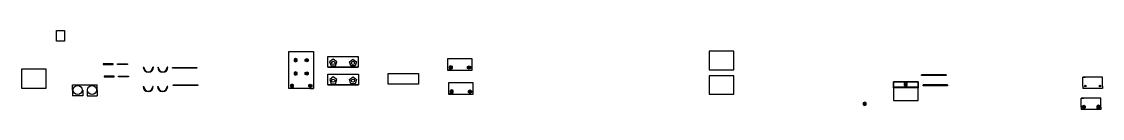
# Model space of a CAD drawing. Header units: millimetres. Extents: x 0 to 4105, y 0 to 315.
# Drawn here: x 2080 to 4105, y 7 to 155 of the extents above; entities that cross this region are included whole.
import ezdxf

# ---------------------------------------------------------------- set-up
doc = ezdxf.new("R2010")
doc.units = ezdxf.units.MM

msp = doc.modelspace()

# ---------------------------------------------------------------- linework, layer by layer
for p, q in [((2653.8, 101.3), (2653.8, 106.3)), ((2653.8, 106.3), (2710.8, 106.3)), ((2653.8, 86.3), (2653.8, 101.3)), ((2308, 86.2), (2309.1, 86.2)), ((2327, 86.2), (2325.9, 86.2)), ((2335, 86.2), (2336.1, 86.2)), ((2354, 86.2), (2352.9, 86.2)), ((2653.8, 86.3), (2653.8, 87.3)), ((2663.8, 86.3), (2653.8, 86.3)), ((2653.8, 86.3), (2710.8, 86.3)), ((2710.8, 86.3), (2710.8, 87.3)), ((2653.9, 68), (2653.9, 73)), ((2653.9, 73), (2710.9, 73)), ((2653.9, 53), (2653.9, 68)), ((2884.2, 80.7), (2878.2, 80.7)), ((2918.2, 80.7), (2924.2, 80.7)), ((3812, 71.9), (3766, 71.9)), ((4068.4, 50.8), (4068.4, 67.3)), ((4068.4, 67.3), (4072.9, 67.3)), ((4104.9, 67.3), (4068.4, 67.3)), ((4104.9, 50.8), (4104.9, 67.3)), ((2175.6, 43.3), (2175.6, 53.3)), ((2175.6, 53.3), (2221.6, 53.3)), ((2175.6, 43.3), (2175.6, 33.3)), ((2175.6, 43.3), (2176.7, 43.3)), ((2194.6, 43.3), (2193.5, 43.3)), ((2194.6, 43.3), (2194.6, 32.3)), ((2202.6, 43.3), (2202.6, 32.3)), ((2202.6, 43.3), (2203.7, 43.3)), ((2221.6, 43.3), (2220.5, 43.3)), ((2221.6, 43.3), (2221.6, 53.3)), ((2221.6, 43.3), (2221.6, 33.3)), ((2307.7, 49.8), (2308.8, 49.8)), ((2326.7, 49.8), (2325.6, 49.8)), ((2334.7, 49.8), (2335.8, 49.8)), ((2353.7, 49.8), (2352.6, 49.8)), ((2586.7, 46.4), (2580.7, 46.4)), ((2620.7, 46.4), (2626.7, 46.4)), ((2653.9, 53), (2653.9, 54)), ((2663.9, 53), (2653.9, 53)), ((2653.9, 53), (2710.9, 53)), ((2710.9, 53), (2710.9, 54)), ((3759.5, 48.9), (3713.5, 48.9)), ((3759.5, 47.4), (3713.5, 47.4)), ((3759.5, 43.9), (3759.5, 48.9)), ((3759.5, 48.9), (3759.5, 47.4)), ((3759.5, 23.9), (3759.5, 43.9)), ((3814.9, 52.8), (3768.9, 52.8)), ((4068.4, 50.8), (4068.4, 46.3)), ((4104.9, 46.3), (4068.4, 46.3)), ((4104.9, 50.8), (4104.9, 46.3)), ((2175.6, 33.3), (2175.6, 32.3)), ((2194.6, 32.3), (2175.6, 32.3)), ((2202.6, 32.3), (2221.6, 32.3)), ((2221.6, 33.3), (2221.6, 32.3)), ((2885.9, 35.4), (2879.9, 35.4)), ((2919.9, 35.4), (2925.9, 35.4)), ((4065.4, 11.3), (4065.4, 27.8)), ((4065.4, 27.8), (4069.9, 27.8)), ((4101.9, 27.8), (4065.4, 27.8)), ((4101.9, 11.3), (4101.9, 27.8)), ((4065.4, 11.3), (4065.4, 6.8)), ((4101.9, 6.8), (4065.4, 6.8)), ((4101.9, 11.3), (4101.9, 6.8))]:
    msp.add_line(p, q)
for points in [[(2145.6, 155.2), (2160.6, 155.2), (2160.6, 135.2), (2145.6, 135.2)], [(2580.7, 115.8), (2626.7, 115.8), (2626.7, 46.4), (2580.7, 46.4)], [(2596.1, 101), (2593.2, 102.6), (2590.4, 101), (2590.4, 97.7), (2593.2, 96.1), (2596.1, 97.7)], [(2611.4, 101), (2614.2, 102.6), (2617.1, 101), (2617.1, 97.7), (2614.2, 96.1), (2611.4, 97.7)], [(2653.8, 106.3), (2710.8, 106.3), (2710.8, 86.3), (2653.8, 86.3)], [(2667.9, 88.6), (2670.5, 96.4), (2663.8, 101.3), (2657.1, 96.4), (2659.7, 88.6)], [(2696.7, 88.6), (2694.1, 96.4), (2700.8, 101.3), (2707.5, 96.4), (2704.9, 88.6)], [(2878.2, 80.7), (2924.2, 80.7), (2924.2, 102.1), (2878.2, 102.1)], [(3414.1, 116.3), (3368.1, 116.3), (3368.1, 81.3), (3414.1, 81.3)], [(2080, 46.8), (2126, 46.8), (2126, 82.8), (2080, 82.8)], [(2251.6, 92.5), (2232.6, 92.5), (2232.6, 91.5), (2251.6, 91.5)], [(2259.6, 92.5), (2278.6, 92.5), (2278.6, 91.5), (2259.6, 91.5)], [(2362.4, 85.4), (2408.4, 85.4), (2408.4, 84.4), (2362.4, 84.4)], [(2887, 87.3), (2884.2, 89), (2881.3, 87.3), (2881.3, 84.1), (2884.2, 82.4), (2887, 84.1)], [(2915.3, 87.3), (2918.2, 89), (2921, 87.3), (2921, 84.1), (2918.2, 82.4), (2915.3, 84.1)], [(2253.4, 69.3), (2234.4, 69.3), (2234.4, 68.3), (2253.4, 68.3)], [(2261.4, 69.3), (2280.4, 69.3), (2280.4, 68.3), (2261.4, 68.3)], [(2596.1, 76), (2593.2, 77.6), (2590.4, 76), (2590.4, 72.7), (2593.2, 71.1), (2596.1, 72.7)], [(2611.4, 76), (2614.2, 77.6), (2617.1, 76), (2617.1, 72.7), (2614.2, 71.1), (2611.4, 72.7)], [(2653.9, 73), (2710.9, 73), (2710.9, 53), (2653.9, 53)], [(2668, 55.3), (2670.6, 63.2), (2663.9, 68.1), (2657.2, 63.2), (2659.7, 55.3)], [(2696.7, 55.3), (2694.2, 63.2), (2700.9, 68.1), (2707.6, 63.2), (2705, 55.3)], [(2766.7, 74.2), (2823.7, 74.2), (2823.7, 54.2), (2766.7, 54.2)], [(3414.3, 70.3), (3368.3, 70.3), (3368.3, 35.3), (3414.3, 35.3)], [(3766, 71.9), (3812, 71.9), (3812, 70.4), (3766, 70.4)], [(2364.1, 52.8), (2410.1, 52.8), (2410.1, 51.8), (2364.1, 51.8)], [(2589.6, 53), (2586.7, 54.6), (2583.9, 53), (2583.9, 49.7), (2586.7, 48.1), (2589.6, 49.7)], [(2617.9, 53), (2620.7, 54.6), (2623.6, 53), (2623.6, 49.7), (2620.7, 48.1), (2617.9, 49.7)], [(2879.9, 35.4), (2925.9, 35.4), (2925.9, 56.8), (2879.9, 56.8)], [(2888.8, 42), (2885.9, 43.7), (2883.1, 42), (2883.1, 38.7), (2885.9, 37.1), (2888.8, 38.7)], [(2917.1, 42), (2919.9, 43.7), (2922.8, 42), (2922.8, 38.7), (2919.9, 37.1), (2917.1, 38.7)], [(3759.5, 58.9), (3713.5, 58.9), (3713.5, 23.9), (3759.5, 23.9)], [(3713.5, 58.9), (3759.5, 58.9), (3759.5, 48.9), (3713.5, 48.9)], [(3713.5, 48.9), (3759.5, 48.9), (3759.5, 47.4), (3713.5, 47.4)], [(3739.3, 55.5), (3736.5, 57.2), (3733.6, 55.5), (3733.6, 52.2), (3736.5, 50.6), (3739.3, 52.2)], [(3768.9, 52.8), (3814.9, 52.8), (3814.9, 51.3), (3768.9, 51.3)], [(3662.5, 19.1), (3659.7, 20.8), (3656.8, 19.1), (3656.8, 15.8), (3659.7, 14.2), (3662.5, 15.8)], [(4067, 13), (4069.9, 14.6), (4072.7, 13), (4072.7, 9.7), (4069.9, 8), (4067, 9.7)], [(4100.2, 13), (4097.4, 14.6), (4094.5, 13), (4094.5, 9.7), (4097.4, 8), (4100.2, 9.7)]]:
    msp.add_lwpolyline(points, close=True)
for centre, radius in [((2593.2, 99.4), 1.5), ((2614.2, 99.4), 1.5), ((2663.8, 94.3), 3), ((2700.8, 94.3), 3), ((2884.2, 85.7), 1.5), ((2918.2, 85.7), 1.5), ((2593.2, 74.4), 1.5), ((2614.2, 74.4), 1.5), ((2663.9, 61), 3), ((2700.9, 61), 3), ((2185.1, 43.3), 8.4), ((2212.1, 43.3), 8.4), ((2586.7, 51.4), 1.5), ((2620.7, 51.4), 1.5), ((2885.9, 40.4), 1.5), ((2919.9, 40.4), 1.5), ((3736.5, 53.9), 1.5), ((4072.9, 50.8), 1.5), ((4100.4, 50.8), 1.5), ((3659.7, 17.5), 1.5), ((4069.9, 11.3), 1.5), ((4069.9, 11.3), 1.5), ((4097.4, 11.3), 1.5)]:
    msp.add_circle(centre, radius)
for centre, radius in [((2317.5, 86.2), 9.5), ((2317.5, 86.2), 8.4), ((2344.5, 86.2), 9.5), ((2344.5, 86.2), 8.4), ((2317.2, 49.8), 9.5), ((2317.2, 49.8), 8.4), ((2344.2, 49.8), 9.5), ((2344.2, 49.8), 8.4)]:
    msp.add_arc(centre, radius, 180, 0)

doc.saveas('drawing.dxf')
